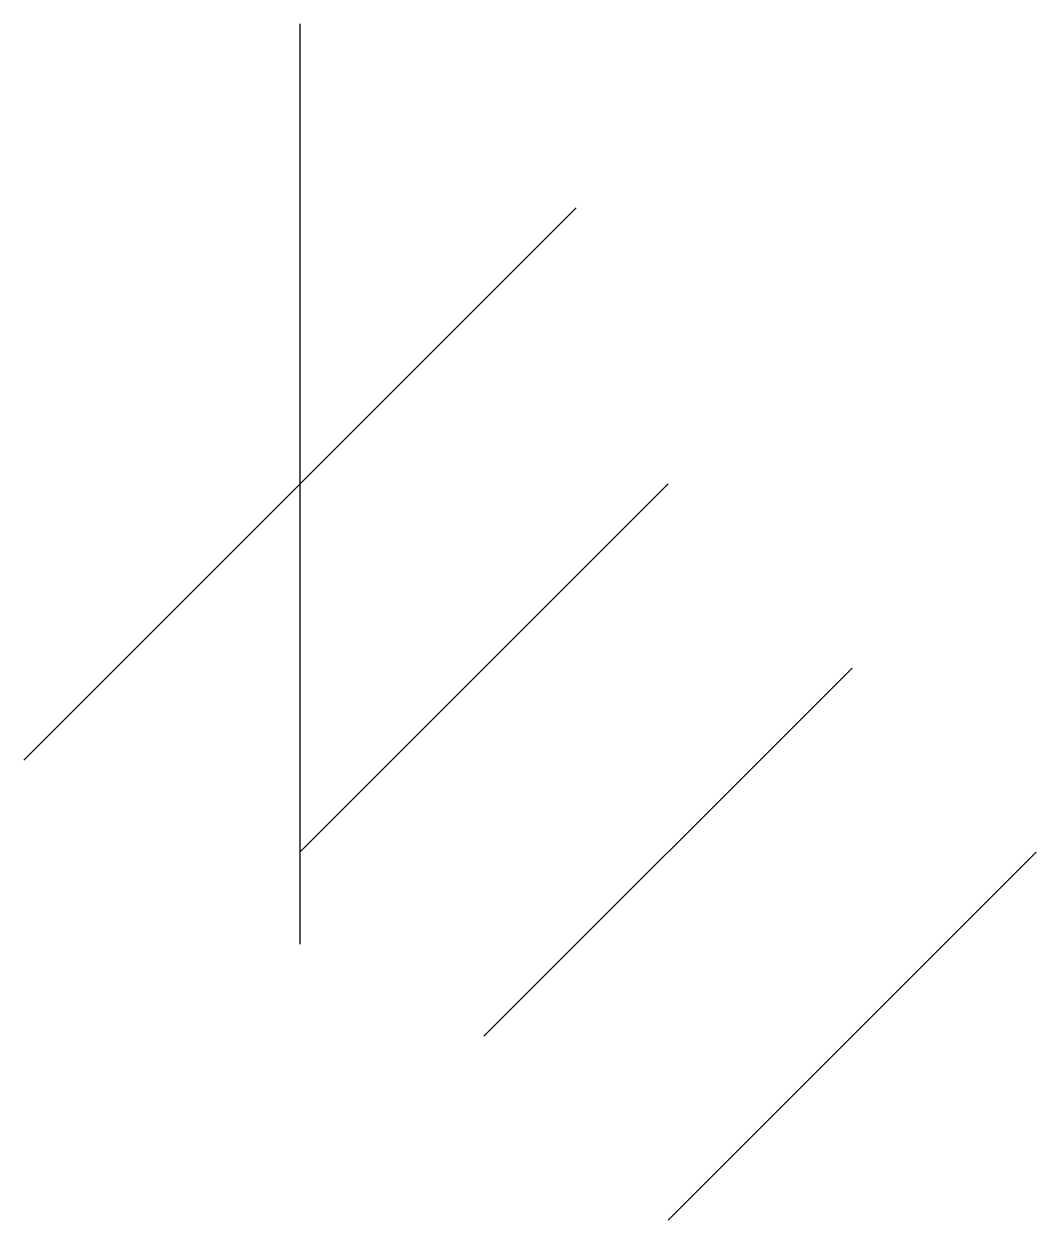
# Model space of a CAD drawing. Extents: x -1 to 20, y -3 to 298.
# Drawn here: x -0.847 to 2.258, y 294.742 to 298.411 of the extents above.
import ezdxf

# ---------------------------------------------------------------- set-up
doc = ezdxf.new("R2010")
doc.units = 0
doc.layers.add('Default', color=7, linetype='CONTINUOUS')

msp = doc.modelspace()

# ---------------------------------------------------------------- linework, layer by layer
at = {"layer": 'Default', "color": 4}
for points in [[(0, 298.411111), (0, 295.588889)], [(0.846667, 297.846667), (-0.846667, 296.153333)], [(1.128889, 297), (0, 295.871111)], [(1.693333, 296.435556), (0.564444, 295.306667)], [(2.257778, 295.871111), (1.128889, 294.742222)]]:
    msp.add_lwpolyline(points, dxfattribs=at)

doc.saveas('drawing.dxf')
